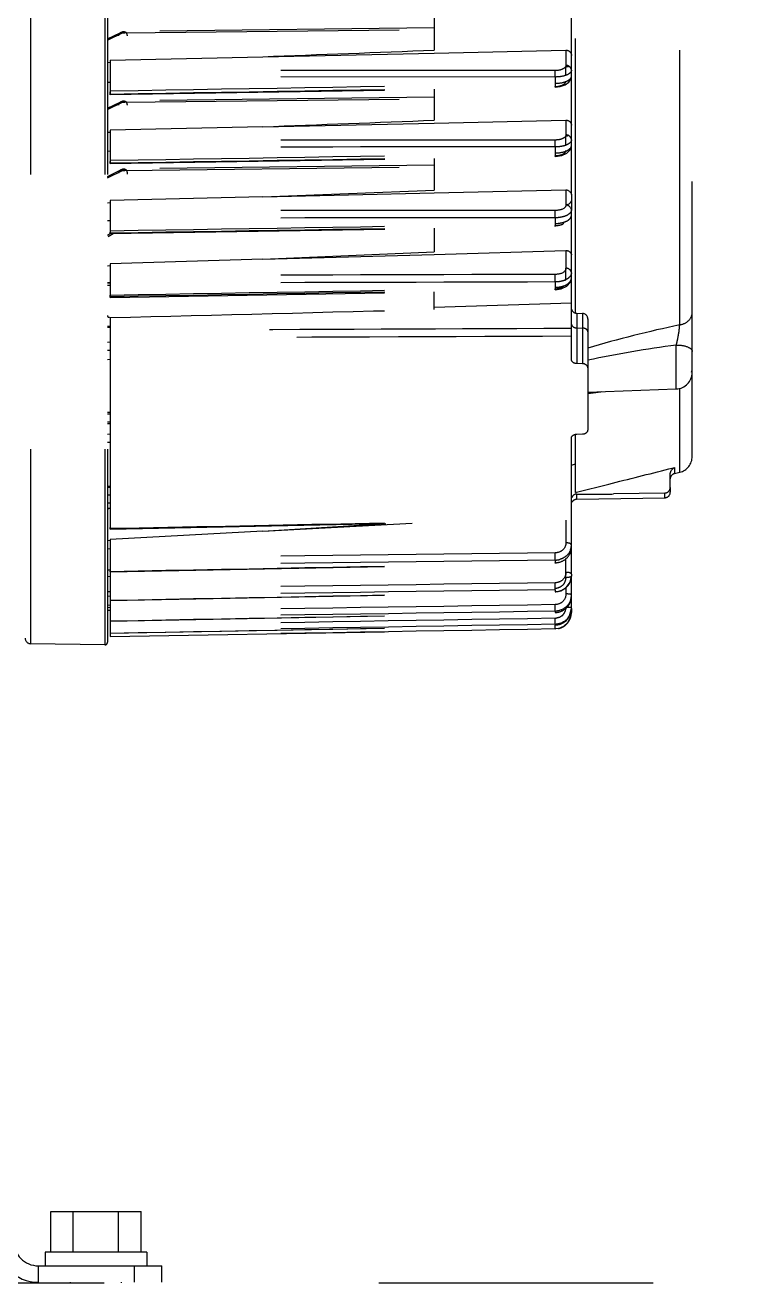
# Model space of a CAD drawing. Header units: millimetres. Extents: x 17886 to 18265, y -8727 to -7321.
# Drawn here: x 17943.238 to 17944.534, y -8661.754 to -8659.464 of the extents above; entities that cross this region are included whole.
import ezdxf

# ---------------------------------------------------------------- set-up
doc = ezdxf.new("R2010")
doc.units = ezdxf.units.MM
doc.linetypes.add('EPL_DASH', pattern=[1, 0.5, -0.5])
for name, color, linetype in [('3551370_DKREDXF_CONTINUOUS_LINE', 7, 'Continuous'), ('3570569_DXF_CONTINUOUS_LINE', 7, 'Continuous'), ('3650520_DXF_CONTINUOUS_LINE', 7, 'Continuous'), ('4L6454_DXF_CONTINUOUS_LINE', 7, 'Continuous'), ('8T4896_DXF_CONTINUOUS_LINE', 7, 'Continuous')]:
    doc.layers.add(name, color=color, linetype=linetype)

msp = doc.modelspace()

# ---------------------------------------------------------------- linework, layer by layer
at = {"layer": '3551370_DKREDXF_CONTINUOUS_LINE', "color": 6, "linetype": 'EPL_DASH'}
for p, q in [((17944.45297, -8660.24913), (17944.45297, -8657.38198)), ((17944.43023, -8660.0099), (17944.43023, -8658.27524)), ((17944.24055, -8659.98877), (17944.24055, -8658.69387)), ((17944.23297, -8659.77268), (17944.23297, -8659.12624)), ((17943.2478, -8659.23625), (17943.2478, -8660.59012)), ((17943.38288, -8659.23625), (17943.38288, -8660.59248)), ((17943.38797, -8659.23625), (17943.38797, -8660.58748)), ((17943.98297, -8659.44886), (17943.98297, -8659.50965)), ((17943.98297, -8659.46904), (17943.41922, -8659.47627)), ((17943.41926, -8659.47841), (17943.98297, -8659.47176)), ((17943.38797, -8659.4893), (17943.4111, -8659.47826)), ((17943.38797, -8659.49151), (17943.41532, -8659.47846)), ((17943.41561, -8659.4767), (17943.4111, -8659.47826)), ((17943.41532, -8659.47846), (17943.41926, -8659.47841)), ((17943.41922, -8659.47627), (17943.41561, -8659.4767)), ((17943.67088, -8659.52177), (17943.98309, -8659.51501)), ((17943.98309, -8659.51501), (17944.22306, -8659.50981)), ((17944.22306, -8659.50981), (17944.22306, -8659.5375)), ((17944.22306, -8659.55537), (17944.22306, -8659.54051)), ((17944.20349, -8659.55866), (17943.39288, -8659.5585)), ((17944.20341, -8659.5469), (17943.39293, -8659.54677)), ((17944.20349, -8659.55866), (17944.20349, -8659.57017)), ((17944.23297, -8659.55745), (17944.23297, -8659.55757)), ((17943.39289, -8659.59076), (17944.20349, -8659.57716)), ((17943.98297, -8659.58087), (17943.98297, -8659.63738)), ((17944.20349, -8659.57716), (17944.21257, -8659.57619)), ((17944.21257, -8659.57619), (17944.2216, -8659.57319)), ((17944.2216, -8659.57319), (17944.2285, -8659.56823)), ((17943.38797, -8659.61548), (17943.4111, -8659.60444)), ((17943.38797, -8659.61769), (17943.41532, -8659.60464)), ((17943.41561, -8659.60287), (17943.4111, -8659.60444)), ((17943.41532, -8659.60464), (17943.41926, -8659.60459)), ((17943.41922, -8659.60244), (17943.41561, -8659.60287)), ((17943.98297, -8659.59521), (17943.41922, -8659.60244)), ((17943.41926, -8659.60459), (17943.98297, -8659.59794)), ((17943.67088, -8659.64922), (17943.98308, -8659.64247)), ((17943.98308, -8659.64247), (17944.22306, -8659.63728)), ((17944.22306, -8659.63728), (17944.22306, -8659.6641)), ((17944.22306, -8659.68253), (17944.22306, -8659.66647)), ((17944.20348, -8659.7031), (17944.21526, -8659.7015)), ((17944.20349, -8659.68603), (17944.20349, -8659.697)), ((17944.21526, -8659.7015), (17944.22481, -8659.69733)), ((17944.23297, -8659.68352), (17944.23297, -8659.68359)), ((17943.39289, -8659.71629), (17944.20348, -8659.7031)), ((17943.98297, -8659.71887), (17943.41941, -8659.72621)), ((17943.41945, -8659.72859), (17943.98297, -8659.72188)), ((17943.98297, -8659.70669), (17943.98297, -8659.76492)), ((17944.20348, -8659.7031), (17944.20341, -8659.70193)), ((17943.38797, -8659.73988), (17943.41094, -8659.72839)), ((17943.38797, -8659.74231), (17943.41532, -8659.72863)), ((17943.41556, -8659.7267), (17943.41094, -8659.72839)), ((17943.41532, -8659.72863), (17943.41945, -8659.72859)), ((17943.41941, -8659.72621), (17943.41556, -8659.7267)), ((17943.67088, -8659.77702), (17943.98297, -8659.76492)), ((17943.67088, -8659.77702), (17943.98308, -8659.76975)), ((17943.98308, -8659.76975), (17944.22306, -8659.76415)), ((17944.20349, -8659.81489), (17944.20349, -8659.82531)), ((17944.23297, -8660.07302), (17944.23297, -8659.80046)), ((17943.39289, -8659.84366), (17944.20348, -8659.8305)), ((17943.98297, -8659.83408), (17943.98297, -8659.87687)), ((17943.38775, -8659.84634), (17943.39335, -8659.84309)), ((17943.38919, -8659.84882), (17943.39822, -8659.84358)), ((17943.67088, -8659.89045), (17943.98297, -8659.87687)), ((17943.67088, -8659.89045), (17943.9831, -8659.88144)), ((17943.9831, -8659.88144), (17944.22306, -8659.87451)), ((17944.22306, -8659.87451), (17944.22306, -8659.90667)), ((17943.39293, -8659.93808), (17943.38799, -8659.93814)), ((17943.39288, -8659.93384), (17943.38822, -8659.93391)), ((17943.39288, -8659.9599), (17944.20349, -8659.94595)), ((17943.98297, -8659.98169), (17943.98297, -8659.94975)), ((17944.20349, -8659.93174), (17944.20349, -8659.94157)), ((17944.20349, -8659.94595), (17944.21423, -8659.94442)), ((17944.21423, -8659.94442), (17944.22445, -8659.93963)), ((17943.98297, -8659.9778), (17944.23297, -8659.96981)), ((17944.24262, -8659.98877), (17944.25332, -8659.98915)), ((17944.24262, -8659.98877), (17944.24262, -8660.01534)), ((17944.25332, -8659.98915), (17944.25332, -8660.08059)), ((17944.26297, -8659.99914), (17944.26297, -8660.20159)), ((17944.23297, -8660.01648), (17944.18299, -8660.01667)), ((17944.24262, -8660.01534), (17944.25332, -8660.01561)), ((17944.42402, -8660.1264), (17944.42402, -8660.04647)), ((17943.39287, -8660.07305), (17943.38795, -8660.07339)), ((17944.25332, -8660.08059), (17944.24262, -8660.08044)), ((17944.26288, -8660.13203), (17944.42402, -8660.1264)), ((17944.43023, -8660.27824), (17944.43023, -8660.12497)), ((17943.38795, -8660.17152), (17943.39287, -8660.17148)), ((17943.38796, -8660.16893), (17943.39288, -8660.16889)), ((17943.39288, -8660.18684), (17943.38797, -8660.18707)), ((17943.38797, -8660.18954), (17943.39288, -8660.18931)), ((17943.39288, -8660.20901), (17943.38797, -8660.20918)), ((17943.38797, -8660.2234), (17943.39288, -8660.22323)), ((17944.23297, -8660.46338), (17944.23297, -8660.21543)), ((17944.24262, -8660.20873), (17944.25332, -8660.20835)), ((17944.23297, -8660.26495), (17944.24055, -8660.26306)), ((17944.42055, -8660.26954), (17944.42055, -8660.28065)), ((17944.42055, -8660.28065), (17944.43023, -8660.27824)), ((17943.39288, -8660.30377), (17943.38797, -8660.30401)), ((17943.38797, -8660.30564), (17943.39288, -8660.3054)), ((17943.39288, -8660.31988), (17943.38797, -8660.32008)), ((17944.2428, -8660.32725), (17944.2428, -8660.31778)), ((17944.40314, -8660.32445), (17944.40314, -8660.31599)), ((17944.41297, -8660.30606), (17944.41297, -8660.31445)), ((17943.38797, -8660.33397), (17943.39288, -8660.33377)), ((17944.2428, -8660.32725), (17944.40314, -8660.32445)), ((17943.39287, -8660.38143), (17944.23297, -8660.365)), ((17944.22306, -8660.36519), (17944.22306, -8660.40659)), ((17943.67088, -8660.38533), (17943.94261, -8660.37068)), ((17943.67088, -8660.38533), (17943.89479, -8660.37162)), ((17943.39287, -8660.4594), (17944.20351, -8660.44364)), ((17944.20349, -8660.43797), (17944.20349, -8660.44279)), ((17944.22306, -8660.47), (17944.22306, -8660.4353)), ((17944.22356, -8660.48804), (17944.23052, -8660.47841)), ((17944.23052, -8660.47841), (17944.23296, -8660.46737)), ((17944.23297, -8660.52499), (17944.23297, -8660.46691)), ((17943.39287, -8660.51158), (17944.20351, -8660.49598)), ((17944.20349, -8660.4955), (17944.20351, -8660.49598)), ((17944.20351, -8660.49598), (17944.21344, -8660.49414)), ((17944.21344, -8660.49414), (17944.22356, -8660.48804)), ((17944.22306, -8660.48771), (17944.22306, -8660.49955)), ((17944.23273, -8660.52873), (17944.23297, -8660.52499)), ((17943.39288, -8660.54887), (17944.20351, -8660.5336)), ((17944.20349, -8660.53093), (17944.20349, -8660.53339)), ((17944.2135, -8660.55419), (17944.22373, -8660.54777)), ((17944.22373, -8660.54777), (17944.23067, -8660.53766)), ((17944.22701, -8660.55115), (17944.22906, -8660.54703)), ((17944.22731, -8660.55074), (17944.23198, -8660.54086)), ((17944.23031, -8660.5373), (17944.23273, -8660.52873)), ((17944.23067, -8660.53766), (17944.23297, -8660.52619)), ((17944.23297, -8660.53321), (17944.23186, -8660.53321)), ((17944.23198, -8660.54086), (17944.23297, -8660.53321)), ((17944.23297, -8660.52619), (17944.23297, -8660.53321)), ((17943.39288, -8660.57085), (17944.2035, -8660.55609)), ((17943.39288, -8660.57736), (17944.20349, -8660.56321)), ((17944.20349, -8660.55604), (17944.2035, -8660.55609)), ((17944.2035, -8660.55609), (17944.2135, -8660.55419)), ((17944.20932, -8660.56253), (17944.21938, -8660.55832)), ((17944.20932, -8660.56253), (17944.21667, -8660.55949)), ((17944.21938, -8660.55832), (17944.22731, -8660.55074)), ((17944.22559, -8660.55247), (17944.22701, -8660.55115)), ((17943.38288, -8660.59248), (17943.2478, -8660.59012))]:
    msp.add_line(p, q, dxfattribs=at)
at = {"layer": '3551370_DKREDXF_CONTINUOUS_LINE', "color": 7, "linetype": 'EPL_DASH'}
for p, q in [((17943.39311, -8659.53255), (17943.38797, -8659.53275)), ((17943.39293, -8659.5278), (17943.67088, -8659.52177)), ((17943.39293, -8659.5278), (17943.39293, -8659.54677)), ((17943.39288, -8659.5585), (17943.39288, -8659.58384)), ((17943.38797, -8659.56791), (17943.39308, -8659.5678)), ((17943.39293, -8659.58959), (17943.39293, -8659.58538)), ((17943.67088, -8659.64922), (17943.39293, -8659.65522)), ((17943.39293, -8659.65522), (17943.39293, -8659.67347)), ((17943.3931, -8659.65975), (17943.38797, -8659.65994)), ((17943.38797, -8659.69343), (17943.39304, -8659.69332)), ((17943.39288, -8659.68609), (17943.39288, -8659.71025)), ((17943.39288, -8659.71603), (17943.39289, -8659.71629)), ((17943.39293, -8659.71512), (17943.39293, -8659.71223)), ((17944.22306, -8659.76415), (17944.22306, -8659.79176)), ((17943.39309, -8659.7878), (17943.38797, -8659.788)), ((17943.67088, -8659.77702), (17943.39293, -8659.7835)), ((17943.39293, -8659.7835), (17943.39293, -8659.80218)), ((17944.23297, -8659.77268), (17944.23297, -8659.80046)), ((17943.39288, -8659.81558), (17943.39288, -8659.83851)), ((17943.38797, -8659.81976), (17943.39298, -8659.81964)), ((17944.20348, -8659.8305), (17944.20341, -8659.82921)), ((17944.20351, -8659.82932), (17944.20348, -8659.8305)), ((17943.39293, -8659.84237), (17943.39293, -8659.84094)), ((17943.3931, -8659.90252), (17943.38797, -8659.90275)), ((17943.67088, -8659.89045), (17943.39293, -8659.89847)), ((17943.39293, -8659.89847), (17943.39293, -8659.92022)), ((17944.22306, -8659.92721), (17944.22306, -8659.90667)), ((17943.38797, -8659.93271), (17943.39284, -8659.93257)), ((17943.39288, -8659.93393), (17943.39288, -8659.95557)), ((17943.39292, -8659.95858), (17943.39293, -8659.9581)), ((17943.39293, -8659.9581), (17943.39293, -8659.95557)), ((17943.39293, -8659.99667), (17943.39293, -8660.01977)), ((17943.39263, -8660.01241), (17943.38784, -8660.01261)), ((17943.3879, -8660.01398), (17943.39268, -8660.01379)), ((17944.24262, -8660.01534), (17944.24262, -8660.08044)), ((17943.39309, -8660.04152), (17943.3881, -8660.04165)), ((17943.39288, -8660.03386), (17943.39288, -8660.38005)), ((17943.38797, -8660.0559), (17943.39288, -8660.05577)), ((17944.24055, -8660.31484), (17944.24055, -8660.20873)), ((17944.41053, -8660.27206), (17944.41647, -8660.27057)), ((17944.41647, -8660.27057), (17944.42055, -8660.26954)), ((17944.41297, -8660.30606), (17944.41297, -8660.28177)), ((17944.24055, -8660.31484), (17944.24197, -8660.31448)), ((17944.24197, -8660.31448), (17944.30089, -8660.29965)), ((17944.40314, -8660.31599), (17944.30971, -8660.31763)), ((17943.39287, -8660.38143), (17943.3929, -8660.37881)), ((17943.39288, -8660.38005), (17943.39287, -8660.38112)), ((17943.39287, -8660.38112), (17943.39287, -8660.38143)), ((17943.67088, -8660.38533), (17943.39293, -8660.40032)), ((17943.39305, -8660.40235), (17943.38797, -8660.40266)), ((17943.39293, -8660.40032), (17943.39293, -8660.43479)), ((17943.38797, -8660.41735), (17943.38899, -8660.4173)), ((17943.38899, -8660.4173), (17943.39282, -8660.41709)), ((17943.3934, -8660.45613), (17943.38797, -8660.45647)), ((17943.39288, -8660.44796), (17943.39288, -8660.45857)), ((17944.20349, -8660.44279), (17944.20351, -8660.44364)), ((17944.20351, -8660.44364), (17944.2035, -8660.44279)), ((17943.38797, -8660.46763), (17943.39284, -8660.46735)), ((17943.39287, -8660.45941), (17943.39288, -8660.45813)), ((17943.39288, -8660.45857), (17943.39287, -8660.45932)), ((17943.39287, -8660.45932), (17943.39287, -8660.45941)), ((17943.39293, -8660.45857), (17943.39293, -8660.49048)), ((17944.23296, -8660.46735), (17944.23297, -8660.46691)), ((17944.23297, -8660.46338), (17944.23297, -8660.46691)), ((17943.39241, -8660.4956), (17943.38797, -8660.49588)), ((17943.39288, -8660.50305), (17943.39288, -8660.51112)), ((17944.20349, -8660.49184), (17944.20349, -8660.4955)), ((17943.38797, -8660.50339), (17943.39289, -8660.50309)), ((17943.38893, -8660.5204), (17943.38797, -8660.52046)), ((17943.38797, -8660.52424), (17943.38908, -8660.52417)), ((17943.39293, -8660.52015), (17943.38893, -8660.5204)), ((17943.38908, -8660.52417), (17943.39293, -8660.52393)), ((17943.39288, -8660.51112), (17943.39287, -8660.51158)), ((17943.39293, -8660.51112), (17943.39293, -8660.5314)), ((17943.39293, -8660.52964), (17943.38797, -8660.52995)), ((17943.39288, -8660.54324), (17943.39288, -8660.54866)), ((17943.39288, -8660.54866), (17943.39288, -8660.54887)), ((17943.39293, -8660.54812), (17943.39293, -8660.5571)), ((17944.20349, -8660.53339), (17944.20351, -8660.5336)), ((17944.23297, -8660.53321), (17944.23297, -8660.53322)), ((17943.39288, -8660.56808), (17943.39288, -8660.57081)), ((17943.39288, -8660.57081), (17943.39288, -8660.57085)), ((17943.39289, -8660.57147), (17943.39288, -8660.57323)), ((17943.3929, -8660.57034), (17943.39289, -8660.57147)), ((17943.39293, -8660.5571), (17943.3929, -8660.56014)), ((17944.20349, -8660.5548), (17944.20349, -8660.55604)), ((17944.20933, -8660.56253), (17944.20349, -8660.5632)), ((17944.20349, -8660.5632), (17944.20349, -8660.56321)), ((17943.39288, -8660.57453), (17943.39287, -8660.57552)), ((17943.39288, -8660.57323), (17943.39288, -8660.57453)), ((17943.39288, -8660.5773), (17943.39288, -8660.57736))]:
    msp.add_line(p, q, dxfattribs=at)
at = {"layer": '3551370_DKREDXF_CONTINUOUS_LINE', "color": 6, "linetype": 'EPL_DASH'}
for points in [[(17944.2285, -8659.56823), (17944.23241, -8659.56147), (17944.23297, -8659.55757)], [(17944.22481, -8659.69733), (17944.23111, -8659.69068), (17944.23297, -8659.68359)], [(17943.41941, -8659.72621), (17943.41574, -8659.72665), (17943.41566, -8659.72668)], [(17944.22445, -8659.93963), (17944.23104, -8659.93217), (17944.23297, -8659.92433)]]:
    msp.add_lwpolyline(points, dxfattribs=at)
for centre, radius, start, end in [((17943.41276, -8659.48174), 0.00385, 103.93965, 115.4732), ((17944.22246, -8659.52964), 0.01091, 293.56993, 301.70357), ((17943.41276, -8659.60791), 0.00385, 103.93965, 115.4732), ((17944.24297, -8659.97878), 0.01, 199.22919, 268.00011), ((17944.25297, -8659.99914), 0.01, 359.99711, 87.99987), ((17944.42297, -8660.09642), 0.03, 272.00016, 0.00141), ((17944.43442, -8660.08935), 0.01859, 338.75418, 342.31618), ((17944.09858, -8658.67751), 1.46615, 276.43247, 277.43339), ((17944.42297, -8660.24913), 0.03, 284.00003, 0.0001), ((17944.42297, -8660.29035), 0.01, 104, 180), ((17944.40297, -8660.31445), 0.01, 271, 359.99977), ((17944.24297, -8660.33725), 0.01, 91, 150.33349), ((17944.20773, -8660.41063), 0.02524, 345.34997, 359.93999), ((17943.58408, -8660.43648), 0.61944, 0.60964, 1.08123), ((17943.68991, -8660.4357), 0.51361, 0.11017, 0.64824), ((17944.20751, -8660.41058), 0.02547, 340.61422, 345.36672), ((17944.20305, -8660.40529), 0.03269, 270.77979, 287.07177), ((17944.20299, -8660.46804), 0.02103, 271.12393, 288.05271), ((17944.20449, -8660.50163), 0.02848, 354.4772, 0.00439), ((17943.40867, -8660.53325), 0.79486, 0.65026, 1.02189), ((17943.75084, -8660.52973), 0.45268, 0.14752, 0.69625), ((17944.20316, -8660.52392), 0.01989, 342.10168, 354.93749), ((17944.20404, -8660.50159), 0.02894, 341.8446, 354.47274), ((17944.20309, -8660.52391), 0.01991, 270.92216, 276.21691), ((17943.31413, -8660.55949), 0.88942, 0.68104, 1.00954), ((17944.20302, -8660.50058), 0.03035, 270.89854, 274.46529), ((17944.20305, -8660.52377), 0.02007, 306.4809, 324.14011), ((17944.20326, -8660.52395), 0.01979, 324.20327, 328.8075), ((17944.20319, -8660.52391), 0.01987, 328.81547, 342.04038), ((17943.31244, -8660.56932), 0.89111, 0.7158, 0.84792), ((17943.24797, -8660.58012), 0.01, 180, 269), ((17943.38297, -8660.58748), 0.005, 269, 0)]:
    msp.add_arc(centre, radius, start, end, dxfattribs=at)
at = {"layer": '3551370_DKREDXF_CONTINUOUS_LINE', "color": 7, "linetype": 'EPL_DASH'}
for centre, radius, start, end in [((17944.1877, -8659.55495), 0.79483, 179.56331, 180.0142), ((17944.4543, -8659.55555), 1.06142, 179.97856, 180.15929), ((17943.64619, -8659.55077), 0.25329, 179.09604, 179.57687), ((17943.31006, -8659.58795), 0.08288, 358.39369, 358.86563), ((17944.20804, -8659.68196), 0.81516, 179.56352, 180.05095), ((17944.38235, -8659.68247), 0.98947, 180.01288, 180.20974), ((17944.20395, -8659.81101), 0.81107, 179.50793, 180.13636), ((17944.22326, -8659.81184), 0.83038, 180.07612, 180.25795), ((17943.63669, -8659.80621), 0.24379, 179.05251, 179.49032), ((17944.2083, -8659.78819), 0.03637, 290.18897, 292.89229), ((17944.27942, -8659.92954), 0.88654, 179.53198, 180.11961), ((17943.73723, -8659.92518), 0.34434, 179.17487, 179.52069), ((17944.20842, -8659.89858), 0.03238, 292.5821, 297.30429), ((17944.13824, -8659.9304), 0.74537, 180.07611, 180.27107), ((17944.20324, -8659.8797), 0.05205, 270.28137, 271.61092), ((17943.27984, -8659.95674), 0.1131, 358.64273, 359.06957), ((17944.30585, -8660.02942), 0.91298, 179.5523, 180.11587), ((17943.817, -8660.02553), 0.42412, 179.22164, 179.56134), ((17944.24297, -8660.00174), 0.01361, 252.61373, 268.50986), ((17944.07631, -8660.03017), 0.68344, 180.09149, 180.3092), ((17944.42858, -8660.2832), 0.01592, 142.3556, 147.31187), ((17944.42808, -8660.28281), 0.01528, 136.88153, 142.35103), ((17944.25586, -8659.88485), 0.43313, 268.27137, 268.88599), ((17944.2618, -8659.57547), 0.74256, 268.89199, 269.53058), ((17944.20735, -8660.41521), 0.02562, 340.02511, 347.02698), ((17944.2077, -8660.41528), 0.02527, 347.00562, 359.95209), ((17944.32103, -8660.44503), 0.92816, 179.54966, 180.08607), ((17943.59898, -8660.4461), 0.20611, 180.08821, 180.51584), ((17944.59811, -8660.44615), 1.20523, 179.45997, 179.5996), ((17944.2029, -8660.41023), 0.03257, 271.04604, 275.96556), ((17943.49753, -8660.49213), 0.70599, 0.62693, 1.04532), ((17944.20548, -8660.46687), 0.02749, 341.37435, 350.00579), ((17944.20569, -8660.4669), 0.02728, 349.99136, 359.03886), ((17944.2255, -8660.5004), 0.83263, 179.52411, 180.09398), ((17944.81375, -8660.50338), 1.42088, 179.47981, 179.60109), ((17943.71579, -8660.49009), 0.48772, 0.12676, 0.66769), ((17944.20293, -8660.46435), 0.03116, 271.04281, 272.83), ((17944.20291, -8660.46406), 0.03144, 272.83126, 275.8021), ((17944.20398, -8660.50396), 0.029, 341.85827, 352.74539), ((17944.20436, -8660.50401), 0.02861, 352.73645, 359.99741), ((17944.20364, -8660.525), 0.02932, 357.72313, 0.0127), ((17943.9776, -8660.54102), 0.58473, 179.6649, 180.11768), ((17944.90512, -8660.54497), 1.51225, 179.48565, 179.72065), ((17944.20295, -8660.50313), 0.03026, 271.03625, 273.33478), ((17944.20293, -8660.50286), 0.03054, 273.33414, 275.44218), ((17944.20304, -8660.52607), 0.02995, 306.50023, 310.5554), ((17944.20293, -8660.52594), 0.03013, 310.55478, 317.59476), ((17944.20308, -8660.52607), 0.02992, 317.58846, 324.23537), ((17944.20286, -8660.53315), 0.03012, 323.82069, 342.1422), ((17944.20314, -8660.52613), 0.02984, 324.25516, 333.12313), ((17944.20322, -8660.52617), 0.02975, 333.12217, 339.36261), ((17944.20338, -8660.52503), 0.02958, 335.58943, 342.10188), ((17944.20344, -8660.52625), 0.02952, 339.36587, 342.11462), ((17944.20312, -8660.52616), 0.02985, 342.14001, 352.42284), ((17944.20327, -8660.525), 0.0297, 342.12026, 348.98888), ((17944.20278, -8660.53318), 0.03019, 342.24591, 357.04883), ((17944.20316, -8660.52497), 0.02981, 348.97715, 357.70851), ((17944.20314, -8660.52616), 0.02983, 352.41875, 355.01992), ((17944.20347, -8660.52619), 0.0295, 355.01386, 0.00613), ((17944.20327, -8660.53321), 0.0297, 357.06865, 0.01138), ((17944.88009, -8660.57084), 1.48722, 179.5877, 179.70546), ((17944.203, -8660.5249), 0.0299, 270.949, 274.35618), ((17944.20296, -8660.52612), 0.02993, 271.02062, 274.85798), ((17944.20294, -8660.52581), 0.03023, 274.85463, 277.30644), ((17944.20293, -8660.52575), 0.03029, 277.30244, 289.29928), ((17944.20298, -8660.5332), 0.03, 282.19831, 288.7788), ((17944.20299, -8660.53326), 0.02994, 288.80518, 297.54142), ((17944.20302, -8660.52606), 0.02997, 289.33895, 294.51384), ((17944.20295, -8660.52593), 0.03012, 294.51866, 306.47239), ((17944.20296, -8660.5332), 0.03001, 297.5375, 304.46484), ((17944.20305, -8660.53333), 0.02986, 304.46746, 306.61754), ((17944.2029, -8660.53314), 0.0301, 306.63353, 315.15644), ((17944.20285, -8660.53308), 0.03017, 315.15222, 319.55124), ((17944.20298, -8660.5332), 0.03, 319.54977, 323.76295), ((17943.65722, -8660.57618), 0.26435, 179.85707, 180.07344), ((17943.49187, -8660.57637), 0.099, 180.08517, 180.28007)]:
    msp.add_arc(centre, radius, start, end, dxfattribs=at)
at = {"layer": '3551370_DKREDXF_CONTINUOUS_LINE', "color": 6, "linetype": 'EPL_DASH'}
for points in [[(17943.40834, -8659.48397), (17943.40833, -8659.48186), (17943.4092, -8659.47917), (17943.4111, -8659.47826)], [(17943.67088, -8659.52177), (17943.77491, -8659.51774), (17943.87894, -8659.5137), (17943.98297, -8659.50965)], [(17943.39288, -8659.58384), (17943.66309, -8659.57929), (17943.93329, -8659.57473), (17944.20349, -8659.57017)], [(17943.39293, -8659.58959), (17943.66309, -8659.58506), (17943.93325, -8659.58053), (17944.20341, -8659.57599)], [(17944.20341, -8659.57599), (17944.20544, -8659.57596), (17944.20748, -8659.57578), (17944.20949, -8659.57544)], [(17944.20349, -8659.57017), (17944.20933, -8659.5701), (17944.21525, -8659.56937), (17944.22081, -8659.56761)], [(17944.20949, -8659.57544), (17944.21291, -8659.57485), (17944.21641, -8659.57383), (17944.21929, -8659.57189)], [(17944.21929, -8659.57189), (17944.22116, -8659.57063), (17944.22306, -8659.56853), (17944.22306, -8659.56628)], [(17943.40834, -8659.61015), (17943.40833, -8659.60803), (17943.4092, -8659.60535), (17943.4111, -8659.60444)], [(17943.67088, -8659.64922), (17943.77491, -8659.64527), (17943.87894, -8659.64133), (17943.98297, -8659.63738)], [(17944.20341, -8659.67337), (17943.93325, -8659.67341), (17943.66309, -8659.67344), (17943.39293, -8659.67347)], [(17944.20349, -8659.68603), (17943.93329, -8659.68605), (17943.66309, -8659.68607), (17943.39288, -8659.68609)], [(17943.39288, -8659.71025), (17943.66309, -8659.70584), (17943.93329, -8659.70142), (17944.20349, -8659.697)], [(17944.20341, -8659.70193), (17944.20545, -8659.7019), (17944.20749, -8659.70172), (17944.20951, -8659.70138)], [(17944.20349, -8659.697), (17944.20935, -8659.69693), (17944.2153, -8659.69615), (17944.22085, -8659.69428)], [(17944.20951, -8659.70138), (17944.21293, -8659.7008), (17944.21642, -8659.69979), (17944.21931, -8659.69787)], [(17944.21931, -8659.69787), (17944.22116, -8659.69664), (17944.22306, -8659.69457), (17944.22306, -8659.69235)], [(17943.39293, -8659.71512), (17943.66309, -8659.71073), (17943.93325, -8659.70633), (17944.20341, -8659.70193)], [(17943.40834, -8659.73386), (17943.40833, -8659.73184), (17943.40913, -8659.7293), (17943.41094, -8659.72839)], [(17943.41094, -8659.72839), (17943.41225, -8659.72774), (17943.41401, -8659.728), (17943.41532, -8659.72863)], [(17944.23297, -8659.78273), (17944.23297, -8659.7872), (17944.22753, -8659.79162), (17944.22306, -8659.79179)], [(17944.20349, -8659.81489), (17943.93329, -8659.81512), (17943.66309, -8659.81535), (17943.39288, -8659.81558)], [(17944.20341, -8659.80145), (17943.93325, -8659.8017), (17943.66309, -8659.80194), (17943.39293, -8659.80218)], [(17944.21264, -8659.81416), (17944.20962, -8659.81464), (17944.20655, -8659.81488), (17944.20349, -8659.81489)], [(17944.22086, -8659.81211), (17944.2182, -8659.81305), (17944.21543, -8659.81371), (17944.21264, -8659.81416)], [(17944.22736, -8659.80892), (17944.22536, -8659.81027), (17944.22313, -8659.8113), (17944.22086, -8659.81211)], [(17944.23153, -8659.80491), (17944.23047, -8659.80652), (17944.22896, -8659.80784), (17944.22736, -8659.80892)], [(17944.23297, -8659.80046), (17944.23297, -8659.80202), (17944.23239, -8659.80361), (17944.23153, -8659.80491)], [(17943.39288, -8659.83851), (17943.66309, -8659.83412), (17943.93329, -8659.82971), (17944.20349, -8659.82531)], [(17943.39293, -8659.84237), (17943.66309, -8659.83798), (17943.93325, -8659.8336), (17944.20341, -8659.82921)], [(17944.20341, -8659.918), (17943.93325, -8659.91874), (17943.66309, -8659.91949), (17943.39293, -8659.92022)], [(17944.22736, -8659.93432), (17944.22901, -8659.933), (17944.2305, -8659.93141), (17944.23153, -8659.92957)], [(17944.23153, -8659.92957), (17944.23242, -8659.928), (17944.23297, -8659.92615), (17944.23297, -8659.92434)], [(17944.20349, -8659.93174), (17943.93329, -8659.93248), (17943.66309, -8659.93321), (17943.39288, -8659.93393)], [(17943.39288, -8659.95557), (17943.66309, -8659.95091), (17943.93329, -8659.94624), (17944.20349, -8659.94157)], [(17943.39293, -8659.9581), (17943.66309, -8659.95345), (17943.93325, -8659.9488), (17944.20341, -8659.94414)], [(17944.20341, -8659.94414), (17944.20545, -8659.94411), (17944.20751, -8659.94389), (17944.20951, -8659.94348)], [(17944.20349, -8659.94157), (17944.20939, -8659.94149), (17944.21543, -8659.94044), (17944.22086, -8659.93812)], [(17944.20951, -8659.94348), (17944.213, -8659.94278), (17944.21654, -8659.94147), (17944.21932, -8659.93924)], [(17944.22086, -8659.93812), (17944.22317, -8659.93713), (17944.2254, -8659.93589), (17944.22736, -8659.93432)], [(17943.39293, -8659.99667), (17943.58961, -8659.99168), (17943.78629, -8659.98668), (17943.98297, -8659.98169)], [(17944.18299, -8660.01667), (17943.91964, -8660.01771), (17943.65628, -8660.01874), (17943.39293, -8660.01977)], [(17944.26016, -8660.01776), (17944.25823, -8660.01635), (17944.25571, -8660.01567), (17944.25332, -8660.01561)], [(17944.26297, -8660.02267), (17944.26297, -8660.02079), (17944.26168, -8660.01888), (17944.26016, -8660.01776)], [(17944.43023, -8660.0099), (17944.3739, -8660.02174), (17944.31789, -8660.03551), (17944.26288, -8660.05244)], [(17944.23297, -8660.03061), (17943.95294, -8660.0317), (17943.67291, -8660.03278), (17943.39288, -8660.03386)], [(17944.42402, -8660.04647), (17944.37003, -8660.05391), (17944.31619, -8660.06283), (17944.26292, -8660.0743)], [(17944.45213, -8660.095), (17944.45267, -8660.09329), (17944.45297, -8660.09148), (17944.45297, -8660.08969)], [(17943.39288, -8660.38005), (17943.67291, -8660.37457), (17943.95294, -8660.36909), (17944.23297, -8660.3636)], [(17944.22802, -8660.40715), (17944.2264, -8660.40676), (17944.22472, -8660.4066), (17944.22306, -8660.40659)], [(17944.20341, -8660.42479), (17943.93325, -8660.42813), (17943.66309, -8660.43146), (17943.39293, -8660.43479)], [(17944.22086, -8660.43262), (17944.21834, -8660.43432), (17944.21554, -8660.43564), (17944.21265, -8660.43653)], [(17944.22736, -8660.42659), (17944.22553, -8660.42891), (17944.22331, -8660.43096), (17944.22086, -8660.43262)], [(17944.23153, -8660.41903), (17944.23058, -8660.42175), (17944.22914, -8660.42433), (17944.22736, -8660.42659)], [(17944.20349, -8660.43797), (17943.93329, -8660.44131), (17943.66309, -8660.44463), (17943.39288, -8660.44796)], [(17943.39288, -8660.45857), (17943.66309, -8660.45332), (17943.93329, -8660.44806), (17944.20349, -8660.44279)], [(17944.20341, -8660.47925), (17943.93325, -8660.483), (17943.66309, -8660.48674), (17943.39293, -8660.49048)], [(17944.21932, -8660.48109), (17944.22166, -8660.47797), (17944.22306, -8660.4739), (17944.22306, -8660.47)], [(17944.22802, -8660.46958), (17944.22639, -8660.46987), (17944.22472, -8660.47), (17944.22306, -8660.47)], [(17944.20349, -8660.49184), (17943.93329, -8660.49558), (17943.66309, -8660.49932), (17943.39288, -8660.50305)], [(17943.39288, -8660.51112), (17943.66309, -8660.50592), (17943.93329, -8660.50071), (17944.20349, -8660.4955)], [(17944.20951, -8660.48804), (17944.21332, -8660.48679), (17944.21691, -8660.48429), (17944.21932, -8660.48109)], [(17944.22802, -8660.49984), (17944.22637, -8660.49964), (17944.22471, -8660.49955), (17944.22306, -8660.49955)], [(17944.20341, -8660.51908), (17943.93325, -8660.52319), (17943.66309, -8660.5273), (17943.39293, -8660.5314)], [(17944.22086, -8660.52517), (17944.21641, -8660.52839), (17944.21086, -8660.53041), (17944.20538, -8660.53084)], [(17944.22736, -8660.5187), (17944.22555, -8660.52117), (17944.22333, -8660.52337), (17944.22086, -8660.52517)], [(17944.23153, -8660.5106), (17944.23058, -8660.51349), (17944.22916, -8660.51625), (17944.22736, -8660.5187)], [(17944.20349, -8660.53093), (17943.93329, -8660.53504), (17943.66309, -8660.53914), (17943.39288, -8660.54324)], [(17943.39288, -8660.54866), (17943.66309, -8660.54358), (17943.93329, -8660.53849), (17944.20349, -8660.53339)], [(17944.20341, -8660.54382), (17943.93325, -8660.54825), (17943.66309, -8660.55268), (17943.39293, -8660.5571)], [(17944.21498, -8660.53991), (17944.21218, -8660.54198), (17944.20871, -8660.54332), (17944.20524, -8660.5437)], [(17944.20349, -8660.5548), (17943.93329, -8660.55923), (17943.66309, -8660.56366), (17943.39288, -8660.56808)], [(17943.39288, -8660.57081), (17943.66309, -8660.56589), (17943.93329, -8660.56097), (17944.20349, -8660.55604)], [(17944.20349, -8660.5632), (17943.93329, -8660.56791), (17943.66309, -8660.57261), (17943.39288, -8660.5773)]]:
    msp.add_open_spline(points, degree=3, dxfattribs=at)
for points, knots in [([(17943.41183, -8659.478), (17943.41238, -8659.47787), (17943.4136, -8659.47783), (17943.41475, -8659.4782), (17943.41532, -8659.47846)], [0, 0, 0, 0, 0.4734605, 1, 1, 1, 1]), ([(17943.41532, -8659.47846), (17943.41577, -8659.47799), (17943.41666, -8659.47719), (17943.41772, -8659.4766), (17943.41823, -8659.47644)], [0, 0, 0, 0, 0.547234, 1, 1, 1, 1]), ([(17943.41823, -8659.47644), (17943.41839, -8659.47639), (17943.41872, -8659.4763), (17943.41906, -8659.47627), (17943.41922, -8659.47627)], [0, 0, 0, 0, 0.5124512, 1, 1, 1, 1]), ([(17943.41923, -8659.47627), (17943.42113, -8659.47624), (17943.42323, -8659.47984), (17943.42351, -8659.48263), (17943.4236, -8659.48371)], [0, 0, 0, 0, 0.6364551, 1, 1, 1, 1]), ([(17944.22306, -8659.50981), (17944.22558, -8659.50975), (17944.23084, -8659.51167), (17944.23297, -8659.51687), (17944.23297, -8659.51932)], [0, 0, 0, 0, 0.5067982, 1, 1, 1, 1]), ([(17944.22682, -8659.53963), (17944.22622, -8659.53989), (17944.22499, -8659.54031), (17944.2237, -8659.54049), (17944.22306, -8659.54051)], [0, 0, 0, 0, 0.5037579, 1, 1, 1, 1]), ([(17944.22081, -8659.56761), (17944.22256, -8659.56706), (17944.2274, -8659.56528), (17944.23297, -8659.56104), (17944.23297, -8659.55745)], [0, 0, 0, 0, 0.3381285, 1, 1, 1, 1]), ([(17944.20349, -8659.57017), (17944.20351, -8659.57186), (17944.20275, -8659.57338), (17944.20413, -8659.57714), (17944.20349, -8659.57716)], [0, 0, 0, 0, 0.7230886, 1, 1, 1, 1]), ([(17944.20349, -8659.57716), (17944.20339, -8659.57716), (17944.20355, -8659.57653), (17944.20342, -8659.57628), (17944.20341, -8659.57599)], [0, 0, 0, 0, 0.2576708, 1, 1, 1, 1]), ([(17943.41183, -8659.60418), (17943.41238, -8659.60404), (17943.4136, -8659.60401), (17943.41475, -8659.60437), (17943.41532, -8659.60464)], [0, 0, 0, 0, 0.4734605, 1, 1, 1, 1]), ([(17943.41532, -8659.60464), (17943.41577, -8659.60417), (17943.41666, -8659.60336), (17943.41772, -8659.60278), (17943.41823, -8659.60261)], [0, 0, 0, 0, 0.547234, 1, 1, 1, 1]), ([(17943.41823, -8659.60261), (17943.41839, -8659.60256), (17943.41872, -8659.60248), (17943.41906, -8659.60245), (17943.41922, -8659.60244)], [0, 0, 0, 0, 0.5124512, 1, 1, 1, 1]), ([(17943.41923, -8659.60244), (17943.42113, -8659.60242), (17943.42323, -8659.60602), (17943.42351, -8659.6088), (17943.4236, -8659.60989)], [0, 0, 0, 0, 0.6364551, 1, 1, 1, 1]), ([(17944.22306, -8659.63728), (17944.22555, -8659.63723), (17944.2307, -8659.63892), (17944.23297, -8659.64395), (17944.23297, -8659.64631)], [0, 0, 0, 0, 0.5133799, 1, 1, 1, 1]), ([(17944.22684, -8659.66562), (17944.22624, -8659.66587), (17944.22499, -8659.66627), (17944.2237, -8659.66644), (17944.22306, -8659.66647)], [0, 0, 0, 0, 0.5033387, 1, 1, 1, 1]), ([(17944.20349, -8659.697), (17944.20351, -8659.69848), (17944.20286, -8659.69959), (17944.20402, -8659.70323), (17944.20348, -8659.7031)], [0, 0, 0, 0, 0.7274011, 1, 1, 1, 1]), ([(17944.22085, -8659.69428), (17944.22259, -8659.6937), (17944.22755, -8659.69177), (17944.23297, -8659.68723), (17944.23297, -8659.68352)], [0, 0, 0, 0, 0.3316762, 1, 1, 1, 1]), ([(17943.41532, -8659.72863), (17943.41577, -8659.72814), (17943.41666, -8659.72729), (17943.41772, -8659.72665), (17943.41823, -8659.72645)], [0, 0, 0, 0, 0.5477274, 1, 1, 1, 1]), ([(17943.41823, -8659.72645), (17943.41843, -8659.72638), (17943.41881, -8659.72626), (17943.41921, -8659.72621), (17943.41941, -8659.72621)], [0, 0, 0, 0, 0.5164885, 1, 1, 1, 1]), ([(17943.41942, -8659.72621), (17943.42003, -8659.7262), (17943.42369, -8659.7277), (17943.42369, -8659.73252), (17943.42368, -8659.73556)], [0, 0, 0, 0, 0.1653766, 1, 1, 1, 1]), ([(17944.22306, -8659.79176), (17944.22306, -8659.79309), (17944.21924, -8659.80054), (17944.20978, -8659.80145), (17944.20341, -8659.80145)], [0, 0, 0, 0, 0.1732099, 1, 1, 1, 1]), ([(17944.20349, -8659.81489), (17944.20353, -8659.81125), (17944.20352, -8659.80677), (17944.20344, -8659.80229), (17944.20341, -8659.80145)], [0, 0, 0, 0, 0.8136622, 1, 1, 1, 1]), ([(17944.22306, -8659.87451), (17944.22432, -8659.87447), (17944.22879, -8659.87492), (17944.23297, -8659.87927), (17944.23297, -8659.8825)], [0, 0, 0, 0, 0.2821786, 1, 1, 1, 1]), ([(17944.20349, -8659.94157), (17944.20351, -8659.94264), (17944.20301, -8659.94355), (17944.20388, -8659.94596), (17944.20349, -8659.94595)], [0, 0, 0, 0, 0.7338912, 1, 1, 1, 1]), ([(17944.20349, -8659.94595), (17944.20333, -8659.94594), (17944.20363, -8659.94498), (17944.20342, -8659.94459), (17944.20341, -8659.94414)], [0, 0, 0, 0, 0.2605426, 1, 1, 1, 1]), ([(17944.43023, -8660.00989), (17944.43622, -8660.00875), (17944.44725, -8660.0041), (17944.45297, -8659.99282), (17944.45297, -8659.98766)], [0, 0, 0, 0, 0.5416743, 1, 1, 1, 1]), ([(17944.42402, -8660.04647), (17944.42481, -8660.04332), (17944.42755, -8660.03127), (17944.42981, -8660.01902), (17944.43023, -8660.0099)], [0, 0, 0, 0, 0.2620811, 1, 1, 1, 1]), ([(17944.42402, -8660.04647), (17944.43096, -8660.04657), (17944.44087, -8660.04725), (17944.45297, -8660.05426), (17944.45297, -8660.05816)], [0, 0, 0, 0, 0.6404296, 1, 1, 1, 1]), ([(17944.26297, -8660.08796), (17944.26297, -8660.08496), (17944.25872, -8660.08112), (17944.25456, -8660.08061), (17944.25332, -8660.08059)], [0, 0, 0, 0, 0.7069789, 1, 1, 1, 1]), ([(17944.25332, -8660.20835), (17944.25457, -8660.2083), (17944.2585, -8660.20779), (17944.26297, -8660.20444), (17944.26297, -8660.20159)], [0, 0, 0, 0, 0.3041073, 1, 1, 1, 1]), ([(17944.23297, -8660.21543), (17944.23297, -8660.21259), (17944.23746, -8660.20928), (17944.24137, -8660.20877), (17944.24262, -8660.20873)], [0, 0, 0, 0, 0.6949139, 1, 1, 1, 1]), ([(17944.22306, -8660.40659), (17944.22306, -8660.41126), (17944.21846, -8660.42118), (17944.20838, -8660.42473), (17944.20341, -8660.42479)], [0, 0, 0, 0, 0.4841465, 1, 1, 1, 1]), ([(17944.23164, -8660.40863), (17944.23116, -8660.40829), (17944.22998, -8660.40769), (17944.22872, -8660.40731), (17944.22802, -8660.40715)], [0, 0, 0, 0, 0.4530632, 1, 1, 1, 1]), ([(17944.23297, -8660.41066), (17944.23297, -8660.41029), (17944.23266, -8660.40946), (17944.23202, -8660.4089), (17944.23164, -8660.40863)], [0, 0, 0, 0, 0.4410431, 1, 1, 1, 1]), ([(17944.20349, -8660.43797), (17944.2035, -8660.43752), (17944.20351, -8660.43643), (17944.20351, -8660.43534), (17944.20351, -8660.43471)], [0, 0, 0, 0, 0.4190425, 1, 1, 1, 1]), ([(17944.23297, -8660.46691), (17944.23297, -8660.46812), (17944.2304, -8660.46905), (17944.22871, -8660.46945), (17944.22802, -8660.46958)], [0, 0, 0, 0, 0.6319246, 1, 1, 1, 1]), ([(17944.22306, -8660.49955), (17944.22306, -8660.5045), (17944.21878, -8660.51486), (17944.20843, -8660.519), (17944.20341, -8660.51908)], [0, 0, 0, 0, 0.4961357, 1, 1, 1, 1]), ([(17944.20351, -8660.49597), (17944.20354, -8660.49598), (17944.20347, -8660.49577), (17944.20351, -8660.49571), (17944.20351, -8660.49562)], [0, 0, 0, 0, 0.2479498, 1, 1, 1, 1]), ([(17944.23297, -8660.50163), (17944.23297, -8660.50142), (17944.23155, -8660.49995), (17944.2296, -8660.50003), (17944.22802, -8660.49984)], [0, 0, 0, 0, 0.1167989, 1, 1, 1, 1]), ([(17944.22802, -8660.52409), (17944.22745, -8660.52406), (17944.22628, -8660.524), (17944.22511, -8660.52397), (17944.22451, -8660.52396)], [0, 0, 0, 0, 0.4842372, 1, 1, 1, 1]), ([(17944.23297, -8660.52499), (17944.23297, -8660.52452), (17944.23042, -8660.52447), (17944.22923, -8660.52416), (17944.22802, -8660.52409)], [0, 0, 0, 0, 0.2808935, 1, 1, 1, 1]), ([(17944.20349, -8660.53093), (17944.20351, -8660.53063), (17944.20351, -8660.52985), (17944.20351, -8660.52906), (17944.20351, -8660.52857)], [0, 0, 0, 0, 0.3725193, 1, 1, 1, 1]), ([(17944.20349, -8660.5632), (17944.2039, -8660.563), (17944.203, -8660.56074), (17944.2035, -8660.55941), (17944.20348, -8660.55819)], [0, 0, 0, 0, 0.2701639, 1, 1, 1, 1]), ([(17944.20349, -8660.5548), (17944.20351, -8660.55459), (17944.20351, -8660.55263), (17944.2035, -8660.55067), (17944.20348, -8660.54891)], [0, 0, 0, 0, 0.1052247, 1, 1, 1, 1])]:
    msp.add_open_spline(points, degree=3, knots=knots, dxfattribs=at)
at = {"layer": '3551370_DKREDXF_CONTINUOUS_LINE', "color": 7, "linetype": 'EPL_DASH'}
for points in [[(17944.22306, -8659.5375), (17944.22306, -8659.53974), (17944.22116, -8659.54183), (17944.21929, -8659.54306)], [(17944.22802, -8659.53871), (17944.22651, -8659.53793), (17944.22476, -8659.53751), (17944.22306, -8659.5375)], [(17944.23297, -8659.54633), (17944.23297, -8659.5433), (17944.23071, -8659.54009), (17944.22802, -8659.53871)], [(17944.22081, -8659.5563), (17944.21523, -8659.55799), (17944.20932, -8659.55865), (17944.20349, -8659.55866)], [(17944.22732, -8659.55359), (17944.22528, -8659.55476), (17944.22306, -8659.55562), (17944.22081, -8659.5563)], [(17944.22306, -8659.6641), (17944.22306, -8659.66631), (17944.22116, -8659.66836), (17944.21931, -8659.66957)], [(17944.22802, -8659.66531), (17944.22651, -8659.66453), (17944.22476, -8659.66411), (17944.22306, -8659.6641)], [(17944.23153, -8659.67698), (17944.23044, -8659.67847), (17944.22893, -8659.67966), (17944.22735, -8659.68062)], [(17944.23297, -8659.67293), (17944.23297, -8659.6699), (17944.23071, -8659.66669), (17944.22802, -8659.66531)], [(17944.23297, -8659.67293), (17944.23297, -8659.67436), (17944.23237, -8659.67582), (17944.23153, -8659.67698)], [(17944.21264, -8659.68537), (17944.20961, -8659.68581), (17944.20655, -8659.68602), (17944.20349, -8659.68603)], [(17944.22084, -8659.68351), (17944.21817, -8659.68437), (17944.21541, -8659.68497), (17944.21264, -8659.68537)], [(17944.22735, -8659.68062), (17944.22533, -8659.68186), (17944.2231, -8659.68278), (17944.22084, -8659.68351)], [(17944.22306, -8659.76415), (17944.22741, -8659.76405), (17944.23297, -8659.76832), (17944.23297, -8659.77268)], [(17944.23297, -8659.80046), (17944.23297, -8659.79606), (17944.22745, -8659.79179), (17944.22306, -8659.79176)], [(17944.22736, -8659.81906), (17944.22896, -8659.81796), (17944.23047, -8659.81662), (17944.23153, -8659.815)], [(17944.23153, -8659.815), (17944.23239, -8659.81368), (17944.23297, -8659.81208), (17944.23297, -8659.8105)], [(17944.20341, -8659.82921), (17944.20545, -8659.82917), (17944.2075, -8659.82899), (17944.20951, -8659.82863)], [(17944.20349, -8659.82531), (17944.20656, -8659.82527), (17944.20962, -8659.825), (17944.21264, -8659.82448)], [(17944.20951, -8659.82863), (17944.21295, -8659.82803), (17944.21645, -8659.82696), (17944.21932, -8659.82497)], [(17944.21264, -8659.82448), (17944.21543, -8659.824), (17944.2182, -8659.82331), (17944.22086, -8659.82233)], [(17944.22245, -8659.8217), (17944.22416, -8659.82098), (17944.22583, -8659.82012), (17944.22736, -8659.81906)], [(17944.22086, -8659.92847), (17944.21822, -8659.92957), (17944.21545, -8659.93035), (17944.21264, -8659.93088)], [(17944.22736, -8659.92475), (17944.22609, -8659.92575), (17944.22471, -8659.92661), (17944.22328, -8659.92735)], [(17944.23297, -8659.91486), (17944.23297, -8659.91865), (17944.23034, -8659.9224), (17944.22736, -8659.92475)], [(17944.21264, -8659.93088), (17944.21003, -8659.93137), (17944.20736, -8659.93165), (17944.2047, -8659.93172)], [(17944.23297, -8660.00828), (17944.23297, -8660.0112), (17944.23612, -8660.01385), (17944.23891, -8660.01473)], [(17944.30089, -8660.29965), (17944.33744, -8660.29046), (17944.37398, -8660.28126), (17944.41053, -8660.27206)], [(17944.41692, -8660.27237), (17944.41792, -8660.2713), (17944.41915, -8660.27), (17944.42061, -8660.26998)], [(17944.41297, -8660.28177), (17944.41297, -8660.28009), (17944.41336, -8660.2784), (17944.414, -8660.27685)], [(17944.23787, -8660.31916), (17944.23587, -8660.32034), (17944.23422, -8660.32237), (17944.23348, -8660.32457)], [(17944.2428, -8660.31778), (17944.24109, -8660.31781), (17944.23934, -8660.3183), (17944.23787, -8660.31916)], [(17944.25572, -8660.31801), (17944.27371, -8660.31816), (17944.29172, -8660.31794), (17944.30971, -8660.31763)], [(17944.40314, -8660.31599), (17944.40679, -8660.31592), (17944.4108, -8660.3132), (17944.4122, -8660.30983)], [(17944.22086, -8660.43735), (17944.22556, -8660.43414), (17944.22949, -8660.42931), (17944.23144, -8660.42397)], [(17944.20628, -8660.44262), (17944.21142, -8660.44209), (17944.21659, -8660.44026), (17944.22086, -8660.43735)], [(17944.22802, -8660.46071), (17944.22639, -8660.46042), (17944.22472, -8660.46029), (17944.22306, -8660.46029)], [(17944.22736, -8660.48354), (17944.22915, -8660.48116), (17944.23058, -8660.47847), (17944.23153, -8660.47565)], [(17944.20609, -8660.49535), (17944.21132, -8660.49481), (17944.21657, -8660.49288), (17944.22086, -8660.48985)], [(17944.22086, -8660.48985), (17944.22332, -8660.4881), (17944.22555, -8660.48595), (17944.22736, -8660.48354)], [(17944.22086, -8660.52758), (17944.22333, -8660.52578), (17944.22555, -8660.52357), (17944.22736, -8660.5211)], [(17944.22736, -8660.5211), (17944.22916, -8660.51865), (17944.23058, -8660.51588), (17944.23153, -8660.51299)], [(17944.20583, -8660.53326), (17944.21116, -8660.53275), (17944.21653, -8660.53074), (17944.22086, -8660.52758)], [(17944.23032, -8660.53725), (17944.22825, -8660.54181), (17944.22489, -8660.54596), (17944.22086, -8660.54893)], [(17944.22086, -8660.54893), (17944.2164, -8660.55222), (17944.2108, -8660.5543), (17944.20527, -8660.55472)]]:
    msp.add_open_spline(points, degree=3, dxfattribs=at)
for points, knots in [([(17944.21929, -8659.54306), (17944.21831, -8659.5437), (17944.21337, -8659.54615), (17944.20773, -8659.5469), (17944.20341, -8659.5469)], [0, 0, 0, 0, 0.2124269, 1, 1, 1, 1]), ([(17944.20349, -8659.55866), (17944.2035, -8659.55752), (17944.2035, -8659.5536), (17944.2035, -8659.54968), (17944.20341, -8659.5469)], [0, 0, 0, 0, 0.2892892, 1, 1, 1, 1]), ([(17944.23297, -8659.54633), (17944.23297, -8659.54848), (17944.23076, -8659.55144), (17944.22817, -8659.5531), (17944.22732, -8659.55359)], [0, 0, 0, 0, 0.6877292, 1, 1, 1, 1]), ([(17943.39288, -8659.58384), (17943.39287, -8659.58551), (17943.39347, -8659.58644), (17943.3924, -8659.59115), (17943.39289, -8659.59075)], [0, 0, 0, 0, 0.7248607, 1, 1, 1, 1]), ([(17943.39289, -8659.59075), (17943.39292, -8659.59072), (17943.39287, -8659.59053), (17943.39291, -8659.59039), (17943.39291, -8659.59027)], [0, 0, 0, 0, 0.2616707, 1, 1, 1, 1]), ([(17943.39293, -8659.67347), (17943.39292, -8659.67381), (17943.39291, -8659.67457), (17943.3929, -8659.67533), (17943.3929, -8659.67575)], [0, 0, 0, 0, 0.4393953, 1, 1, 1, 1]), ([(17944.21931, -8659.66957), (17944.21833, -8659.6702), (17944.21336, -8659.67263), (17944.20773, -8659.67337), (17944.20341, -8659.67337)], [0, 0, 0, 0, 0.2128109, 1, 1, 1, 1]), ([(17944.20349, -8659.68603), (17944.20352, -8659.68257), (17944.20352, -8659.67835), (17944.20343, -8659.67413), (17944.20341, -8659.67337)], [0, 0, 0, 0, 0.8194368, 1, 1, 1, 1]), ([(17943.39288, -8659.71025), (17943.39288, -8659.71092), (17943.39287, -8659.71284), (17943.39286, -8659.71477), (17943.39288, -8659.71603)], [0, 0, 0, 0, 0.3465577, 1, 1, 1, 1]), ([(17943.39289, -8659.71629), (17943.39291, -8659.71629), (17943.39288, -8659.71617), (17943.3929, -8659.71611), (17943.3929, -8659.71604)], [0, 0, 0, 0, 0.2573529, 1, 1, 1, 1]), ([(17943.3929, -8659.71604), (17943.39291, -8659.71592), (17943.39292, -8659.71561), (17943.39292, -8659.7153), (17943.39293, -8659.71512)], [0, 0, 0, 0, 0.4116817, 1, 1, 1, 1]), ([(17943.39288, -8659.83851), (17943.39288, -8659.83913), (17943.39288, -8659.8408), (17943.39284, -8659.84247), (17943.39288, -8659.84351)], [0, 0, 0, 0, 0.3710237, 1, 1, 1, 1]), ([(17944.20349, -8659.82531), (17944.2035, -8659.82607), (17944.20351, -8659.82741), (17944.20352, -8659.82875), (17944.20351, -8659.82932)], [0, 0, 0, 0, 0.5710043, 1, 1, 1, 1]), ([(17943.39288, -8659.84351), (17943.39288, -8659.84353), (17943.39289, -8659.84355), (17943.39288, -8659.84359), (17943.39289, -8659.8436)], [0, 0, 0, 0, 0.7444011, 1, 1, 1, 1]), ([(17943.39289, -8659.8436), (17943.3929, -8659.8436), (17943.39288, -8659.84349), (17943.3929, -8659.84346), (17943.3929, -8659.84341)], [0, 0, 0, 0, 0.2493212, 1, 1, 1, 1]), ([(17943.3929, -8659.84341), (17943.39291, -8659.84328), (17943.39292, -8659.84293), (17943.39292, -8659.84258), (17943.39293, -8659.84237)], [0, 0, 0, 0, 0.38925, 1, 1, 1, 1]), ([(17944.22306, -8659.90667), (17944.22306, -8659.9082), (17944.21978, -8659.91614), (17944.20989, -8659.91798), (17944.20341, -8659.918)], [0, 0, 0, 0, 0.1905859, 1, 1, 1, 1]), ([(17944.23297, -8659.91486), (17944.23297, -8659.91162), (17944.22881, -8659.90726), (17944.22434, -8659.90668), (17944.22306, -8659.90667)], [0, 0, 0, 0, 0.7161924, 1, 1, 1, 1]), ([(17944.20349, -8659.93174), (17944.20353, -8659.92809), (17944.20352, -8659.9235), (17944.20343, -8659.91892), (17944.20341, -8659.918)], [0, 0, 0, 0, 0.7983793, 1, 1, 1, 1]), ([(17943.39288, -8659.95557), (17943.39288, -8659.9569), (17943.39313, -8659.95708), (17943.39284, -8659.95991), (17943.39288, -8659.95984)], [0, 0, 0, 0, 0.9382383, 1, 1, 1, 1]), ([(17943.39288, -8659.95984), (17943.3929, -8659.95981), (17943.39288, -8659.95965), (17943.3929, -8659.95952), (17943.3929, -8659.95942)], [0, 0, 0, 0, 0.2674473, 1, 1, 1, 1]), ([(17943.38797, -8659.99289), (17943.38797, -8659.99383), (17943.38845, -8659.99612), (17943.39109, -8659.99622), (17943.39192, -8659.99568)], [0, 0, 0, 0, 0.48775, 1, 1, 1, 1]), ([(17944.24262, -8660.08044), (17944.24137, -8660.08042), (17944.2372, -8660.07991), (17944.23297, -8660.07604), (17944.23297, -8660.07302)], [0, 0, 0, 0, 0.2922046, 1, 1, 1, 1]), ([(17944.414, -8660.27685), (17944.41417, -8660.27645), (17944.41453, -8660.27568), (17944.41496, -8660.27495), (17944.41518, -8660.27461)], [0, 0, 0, 0, 0.5170022, 1, 1, 1, 1]), ([(17944.4122, -8660.30983), (17944.41245, -8660.30923), (17944.41283, -8660.30799), (17944.41297, -8660.3067), (17944.41297, -8660.30606)], [0, 0, 0, 0, 0.5040523, 1, 1, 1, 1]), ([(17943.39293, -8660.34393), (17943.39144, -8660.34401), (17943.38768, -8660.34395), (17943.38895, -8660.34592), (17943.38924, -8660.34609)], [0, 0, 0, 0, 0.8137354, 1, 1, 1, 1]), ([(17944.22306, -8660.46029), (17944.22306, -8660.46512), (17944.21865, -8660.4753), (17944.20841, -8660.47919), (17944.20341, -8660.47925)], [0, 0, 0, 0, 0.491206, 1, 1, 1, 1]), ([(17944.23297, -8660.46338), (17944.23297, -8660.46217), (17944.2304, -8660.46124), (17944.22871, -8660.46084), (17944.22802, -8660.46071)], [0, 0, 0, 0, 0.6319241, 1, 1, 1, 1]), ([(17943.39287, -8660.50177), (17943.39288, -8660.50202), (17943.39288, -8660.50244), (17943.39288, -8660.50287), (17943.39288, -8660.50305)], [0, 0, 0, 0, 0.5758829, 1, 1, 1, 1]), ([(17944.20349, -8660.49184), (17944.2035, -8660.49146), (17944.20351, -8660.49052), (17944.20351, -8660.48958), (17944.20351, -8660.48901)], [0, 0, 0, 0, 0.3995146, 1, 1, 1, 1]), ([(17943.39287, -8660.54222), (17943.39288, -8660.54243), (17943.39288, -8660.54276), (17943.39288, -8660.5431), (17943.39288, -8660.54324)], [0, 0, 0, 0, 0.5991599, 1, 1, 1, 1]), ([(17944.20351, -8660.5336), (17944.20351, -8660.53359), (17944.2035, -8660.53355), (17944.20351, -8660.53353), (17944.20351, -8660.5335)], [0, 0, 0, 0, 0.2583414, 1, 1, 1, 1]), ([(17943.39288, -8660.5632), (17943.39288, -8660.56401), (17943.39287, -8660.56539), (17943.39287, -8660.56677), (17943.39287, -8660.56734)], [0, 0, 0, 0, 0.5879976, 1, 1, 1, 1]), ([(17943.39287, -8660.56734), (17943.39288, -8660.5675), (17943.39288, -8660.56775), (17943.39288, -8660.56799), (17943.39288, -8660.56808)], [0, 0, 0, 0, 0.6395228, 1, 1, 1, 1]), ([(17943.39287, -8660.57685), (17943.39288, -8660.57696), (17943.39289, -8660.57711), (17943.39287, -8660.57727), (17943.39288, -8660.5773)], [0, 0, 0, 0, 0.7302679, 1, 1, 1, 1])]:
    msp.add_open_spline(points, degree=3, knots=knots, dxfattribs=at)
at = {"layer": '3570569_DXF_CONTINUOUS_LINE', "color": 7, "linetype": 'EPL_DASH'}
msp.add_line((17932.88197, -8661.75357), (17946.82197, -8661.75357), dxfattribs=at)
at = {"layer": '3650520_DXF_CONTINUOUS_LINE', "color": 7, "linetype": 'EPL_DASH'}
for p, q in [((17943.26197, -8661.72257), (17943.48697, -8661.72257)), ((17943.26197, -8661.72257), (17943.26197, -8661.75257)), ((17943.43697, -8661.75257), (17943.43697, -8661.72257)), ((17943.48697, -8661.75257), (17943.48697, -8661.72257))]:
    msp.add_line(p, q, dxfattribs=at)
at = {"layer": '3650520_DXF_CONTINUOUS_LINE', "color": 3, "linetype": 'EPL_DASH'}
msp.add_arc((17943.26197, -8661.67757), 0.075, 180, 270, dxfattribs=at)
at = {"layer": '3650520_DXF_CONTINUOUS_LINE', "color": 7, "linetype": 'EPL_DASH'}
msp.add_arc((17943.26197, -8661.67757), 0.045, 180, 270, dxfattribs=at)
at = {"layer": '4L6454_DXF_CONTINUOUS_LINE', "color": 7, "linetype": 'EPL_DASH'}
for p, q in [((17943.28447, -8661.62387), (17943.44947, -8661.62387)), ((17943.28447, -8661.69757), (17943.28447, -8661.62387)), ((17943.32572, -8661.69757), (17943.32572, -8661.62387)), ((17943.40822, -8661.69757), (17943.40822, -8661.62387)), ((17943.44947, -8661.69757), (17943.44947, -8661.62387)), ((17943.3207, -8661.75357), (17943.3207, -8661.75257)), ((17943.41324, -8661.75357), (17943.41324, -8661.75257))]:
    msp.add_line(p, q, dxfattribs=at)
at = {"layer": '8T4896_DXF_CONTINUOUS_LINE', "color": 7, "linetype": 'EPL_DASH'}
for p, q in [((17943.45947, -8661.69757), (17943.27447, -8661.69757)), ((17943.27447, -8661.69757), (17943.27447, -8661.72257)), ((17943.45947, -8661.69757), (17943.45947, -8661.72257))]:
    msp.add_line(p, q, dxfattribs=at)

doc.saveas('drawing.dxf')
